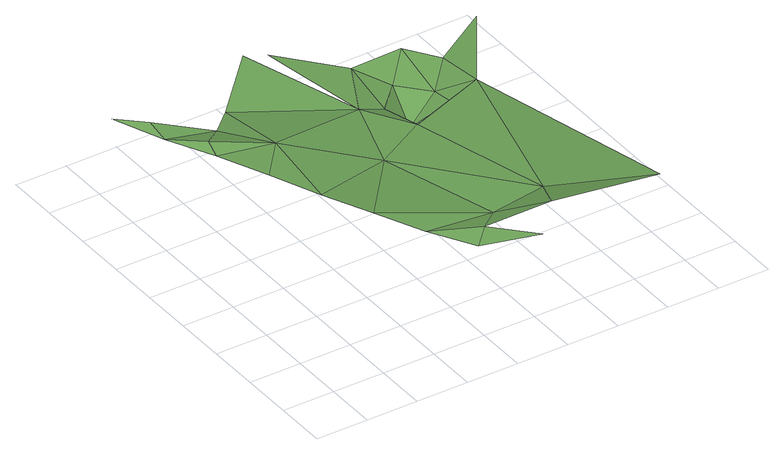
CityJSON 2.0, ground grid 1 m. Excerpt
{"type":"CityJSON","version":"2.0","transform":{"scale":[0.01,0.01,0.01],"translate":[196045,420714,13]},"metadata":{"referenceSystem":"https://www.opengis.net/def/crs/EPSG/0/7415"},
"CityObjects":{
"plantcover1":{"type":"PlantCover","attributes":{"3df_class":"Forest","bgt_fysiekvoorkomen":"groenvoorziening","bgt_status":"bestaand","identificatienamespace":"NL.IMGeo","begroeidterreindeeloptalud":"true","plus_fysiekvoorkomen":"gras- en kruidachtigen","relatievehoogteligging":0,"aantal_punten":0},"geometry":[{"type":"MultiSurface","lod":"1","boundaries":[[[0,1,2]],[[1,3,4]],[[5,2,1]],[[5,1,4]],[[6,4,3]],[[6,3,7]],[[8,6,7]],[[6,5,4]],[[9,10,11]],[[8,12,13]],[[14,5,6]],[[12,10,15]],[[6,8,13]],[[11,16,9]],[[9,15,10]],[[13,12,15]],[[17,15,9]],[[14,6,18]],[[13,18,6]],[[15,17,19]],[[19,13,15]],[[18,20,14]],[[13,19,21]],[[18,13,21]],[[22,19,17]],[[21,23,18]],[[18,24,25]],[[23,24,18]],[[23,21,26]],[[21,19,27]],[[26,28,23]],[[26,21,29]],[[30,24,23]],[[23,28,30]],[[26,29,28]],[[19,22,27]],[[29,21,27]],[[30,28,31]],[[30,32,24]],[[31,28,29]],[[32,30,31]],[[31,29,27]],[[32,31,33]],[[33,31,27]],[[33,27,34]]]}]}
},
"vertices":[
[42,726,185],[87,637,178],[86,678,189],[132,548,178],[136,578,189],[186,628,162],[236,528,176],[177,459,173],[222,370,167],[386,128,179],[312,192,160],[357,103,165],[267,281,164],[386,428,141],[236,678,152],[436,178,160],[436,28,201],[486,78,220],[436,578,140],[536,178,174],[336,775,173],[486,478,147],[736,128,152],[486,578,122],[486,678,146],[386,775,156],[536,528,72],[636,528,153],[536,578,65],[586,528,127],[536,628,122],[586,578,119],[586,678,149],[636,628,139],[736,678,156]
]}
